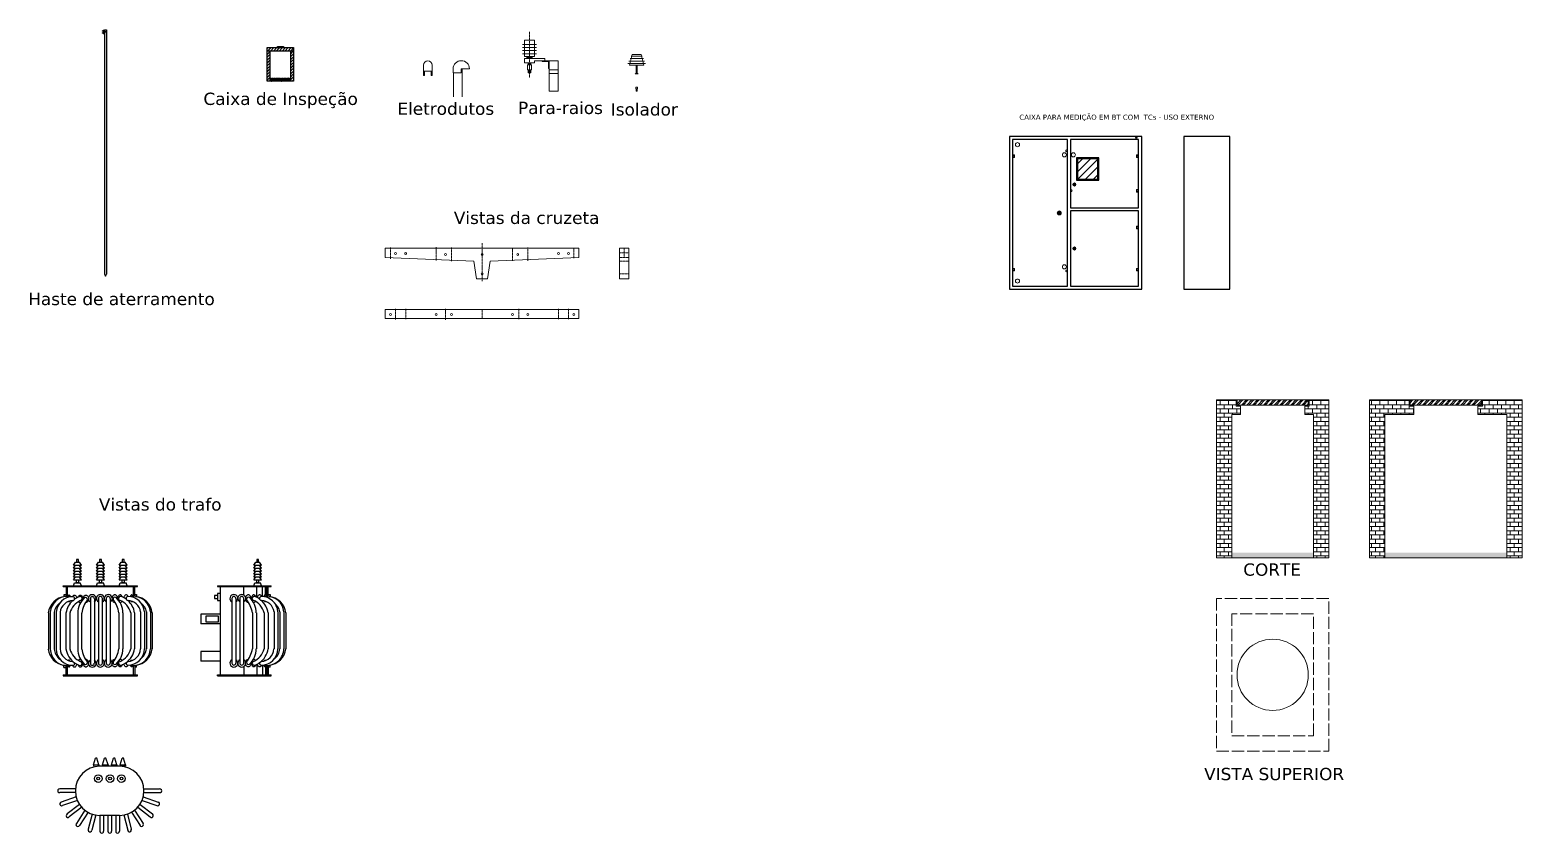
# Model space of a CAD drawing. Header units: millimetres. Extents: x -424 to 36887, y -1509 to 10831.
# Drawn here: x 22232 to 36887, y 2856 to 10747 of the extents above; entities that cross this region are included whole.
import ezdxf

# ---------------------------------------------------------------- set-up
doc = ezdxf.new("R2010")
doc.units = ezdxf.units.MM
doc.linetypes.add('ACAD_ISO02W100', pattern=[15, 12, -3])
doc.linetypes.add('ACAD_ISO04W100', pattern=[30, 24, -3, 0, -3])
for name, color, linetype, lineweight in [('EIXO', 1, 'ACAD_ISO04W100', 9), ('EQUIPAMENTOS', 80, 'Continuous', 30), ('ESTRUTURA', 7, 'Continuous', 20)]:
    doc.layers.add(name, color=color, linetype=linetype, lineweight=lineweight)
pattern_1 = [(0, (13653.96, 1080.29), (0, 41.275), []), (90, (13653.96, 1080.29), (-82.55, 5e-15), [41.275, -41.275]), (90, (13695.234, 1080.29), (-82.55, 5e-15), [-41.275, 41.275])]
pattern_2 = [(37.5, (13653.96, 1080.288), (-0.52801, 16.150637), [0, -12.74064, 0, -14.2494, 0, -13.62075]), (7.5, (13653.96, 1080.288), (14.834268, 23.655228), [0, -6.87324, 0, -11.48334, 0, -4.40055]), (327.5, (13643.65, 1080.288), (26.102748, 0.047427), [0, -4.191, 0, -15.0876, 0, -19.6977]), (317.5, (13643.65, 1080.288), (25.197363, 7.356668), [0, -2.0955, 0, -9.89076, 0, -11.3157])]
pattern_3 = [(45, (13653.96, 1080.29), (-26.94077, 26.94077), []), (45, (13671.92, 1080.29), (-26.94077, 26.94077), [])]
pattern_4 = [(45, (27237.365, 8768.305), (-14.14214, 14.14214), []), (45, (27237.765, 8768.305), (-14.14214, 14.14214), [])]

msp = doc.modelspace()

# ---------------------------------------------------------------- hatches: boundary and pattern name
h = msp.add_hatch()
h.set_pattern_fill('JIS_LC_20', color=256)
h.set_pattern_definition(pattern_4)
h.paths.add_polyline_path([(24823, 10572), (24563, 10572), (24563, 10542), (24823, 10542)])
h = msp.add_hatch()
h.set_pattern_fill('JIS_LC_20', color=256)
h.set_pattern_definition(pattern_4)
h.paths.add_polyline_path([(24593, 10542), (24563, 10542), (24563, 10242), (24593, 10242)])
h = msp.add_hatch()
h.set_pattern_fill('JIS_LC_20', color=256)
h.set_pattern_definition(pattern_4)
h.paths.add_polyline_path([(24823, 10542), (24793, 10542), (24793, 10242), (24823, 10242)])
h = msp.add_hatch()
h.set_pattern_fill('GRAVEL', color=256)
h.set_pattern_definition([(228.01279, (27255.6527, 8793.7045), (-203.2, -228.6), [3.41721, -338.30484]), (184.96974, (27253.3667, 8791.1645), (304.79999988, 25.40000145), [5.86405, -580.54049]), (132.51045, (27247.5247, 8790.6565), (254.0000001, -279.3999999), [4.13482, -409.34723]), (267.27369, (27237.6187, 8784.3065), (25.40000005, 508), [5.34005, -528.66437]), (292.833654, (27237.3647, 8778.9725), (-127, 304.8), [5.23634, -518.39808]), (357.27369, (27239.3967, 8774.1465), (-508, 25.40000005), [5.34005, -528.66437]), (37.69424, (27244.7307, 8773.8925), (-330.19999999, -254.00000002), [7.06194, -699.13115]), (72.25533, (27250.3187, 8778.2105), (177.80000005, 558.8), [6.6672, -660.05257]), (121.429566, (27252.3507, 8784.5605), (-203.20000003, 330.2), [5.35813, -530.45546]), (175.23636, (27249.5567, 8789.1325), (279.4, -25.4), [6.11713, -299.73937]), (222.397438, (27243.4607, 8789.6405), (-304.8, -279.4), [7.91078, -783.16773]), (138.814075, (27262.7647, 8784.0525), (-177.8, 152.4), [2.70005, -267.30566]), (171.469234, (27260.7327, 8785.8305), (330.2, -50.79999994), [5.13682, -508.54639]), (225, (27255.653, 8786.593), (-4e-15, -25.4), [3.5921, -32.32893]), (203.19859, (27253.8747, 8789.6405), (127, 50.8), [1.93441, -191.50622]), (291.80141, (27252.0967, 8788.8785), (-25.4, 76.2), [2.73566, -134.04753]), (30.96376, (27253.1127, 8786.3385), (76.2, 50.8), [4.4432, -143.66298]), (161.56505, (27256.923, 8788.6245), (50.8, -25.4), [3.21287, -77.10898]), (16.38954, (27237.3647, 8788.8785), (254, 76.2), [4.50088, -445.58827]), (70.346176, (27241.6827, 8790.1485), (-101.6, -279.4), [3.77599, -373.82216]), (293.19859, (27256.9227, 8793.7045), (-50.8, 127), [3.8688, -189.57184]), (343.61046, (27258.4467, 8790.1485), (-254, 76.2), [4.50088, -445.58827]), (339.44395, (27237.3647, 8773.1305), (-127, 50.8), [4.34035, -212.67734]), (294.77514, (27241.4287, 8771.6065), (-127.0000002, 279.3999999), [3.63672, -360.03593]), (66.80141, (27257.1767, 8768.3045), (50.8, 127), [3.8688, -189.57184]), (17.354025, (27258.7007, 8771.8605), (-330.2, -101.6), [4.25783, -421.52376]), (69.44395, (27244.7307, 8768.3045), (-50.8, -127), [2.17018, -214.84752]), (101.30993, (27255.6527, 8768.3045), (-25.4, 101.6), [1.29515, -128.21995]), (165.96376, (27255.3987, 8769.5745), (76.2, -25.4), [5.23634, -99.49055]), (186.009006, (27250.3187, 8770.8445), (254, 25.4), [4.85267, -480.41365]), (303.69007, (27253.113, 8784.0525), (-25.4, 50.8), [3.66324, -87.91776]), (353.157227, (27255.1447, 8781.0045), (431.8, -50.79999998), [6.39557, -633.16009]), (60.9454, (27261.4947, 8780.2425), (-101.6, -177.8), [2.61508, -258.89392]), (90, (27262.765, 8782.529), (-25.4, 25.4), [1.524, -23.876]), (120.25644, (27249.8107, 8771.6065), (101.6, -177.8), [3.52867, -349.3394]), (48.01279, (27248.0327, 8774.6545), (203.2, 228.6), [6.83443, -334.88762]), (0, (27252.605, 8779.735), (25.4, 25.4), [6.604, -18.796]), (325.304846, (27259.2087, 8779.7345), (254.0000001, -177.7999999), [4.0161, -397.59317]), (254.0546, (27262.5107, 8777.4485), (-25.4, -101.6), [3.6983, -181.2165]), (207.645975, (27261.4947, 8773.8925), (-482.6, -253.99999997), [6.02145, -596.12464]), (175.42608, (27256.1607, 8771.0985), (-330.2, 25.4), [6.3703, -630.65846])])
h.paths.add_polyline_path([(24793, 10272), (24593, 10272), (24593, 10242), (24793, 10242)])
at = {"layer": 'EQUIPAMENTOS'}
h = msp.add_hatch(dxfattribs=at)
h.set_pattern_fill('ANSI31', color=256, scale=17)
h.set_pattern_definition([(45, (10853.176, 356.277), (-38.16609, 38.16609), [])])
h.paths.add_polyline_path([(32721, 9479), (32521, 9479), (32521, 9279), (32721, 9279)])
at = {"layer": 'ESTRUTURA'}
h = msp.add_hatch(color=256, dxfattribs=at)
h.dxf.hatch_style = 1
h.paths.add_polyline_path([(27152, 10354), (27139, 10354), (27139, 10324), (27152, 10324)])
h.paths.add_polyline_path([(27139, 10354), (27125, 10354), (27125, 10324), (27139, 10324)])
h.paths.add_polyline_path([(27151, 10424), (27139, 10424), (27139, 10404), (27151, 10404)])
h.paths.add_polyline_path([(27139, 10424), (27126, 10424), (27126, 10404), (27139, 10404)])
h.paths.add_polyline_path([(27164, 10484), (27139, 10484), (27139, 10464), (27164, 10464)])
h.paths.add_polyline_path([(27139, 10484), (27114, 10484), (27114, 10464), (27139, 10464)])
h = msp.add_hatch(color=256, dxfattribs=at)
h.dxf.hatch_style = 1
h.paths.add_polyline_path([(27332, 10444), (27289, 10444), (27264, 10444), (27264, 10436), (27324, 10436), (27324, 10367), (27332, 10367)])
h = msp.add_hatch(color=256, dxfattribs=at)
h.dxf.hatch_style = 1
h.paths.add_polyline_path([(32475, 9228, 1), (32505, 9228, 1)])
h = msp.add_hatch(color=256, dxfattribs=at)
h.dxf.hatch_style = 1
h.paths.add_polyline_path([(32321, 8949, 1), (32361, 8949, 1)])
h = msp.add_hatch(color=256, dxfattribs=at)
h.dxf.hatch_style = 1
h.paths.add_polyline_path([(32475, 8599, 1), (32505, 8599, 1)])
h = msp.add_hatch(dxfattribs=at)
h.set_pattern_fill('BRICK', color=256, scale=6.5)
h.set_pattern_definition(pattern_1)
h.paths.add_polyline_path([(34037, 6970), (34122, 6970), (34122, 7052), (34077, 7052), (34077, 7112), (33887, 7112), (33887, 5562), (34037, 5562)])
h = msp.add_hatch(dxfattribs=at)
h.set_pattern_fill('ANSI32', color=256, scale=4)
h.set_pattern_definition(pattern_3)
h.paths.add_polyline_path([(34787, 7112), (34087, 7112), (34087, 7062), (34787, 7062)])
h = msp.add_hatch(dxfattribs=at)
h.set_pattern_fill('BRICK', color=256, scale=6.5)
h.set_pattern_definition(pattern_1)
h.paths.add_polyline_path([(34987, 7112), (34797, 7112), (34797, 7052), (34752, 7052), (34752, 6970), (34837, 6970), (34837, 5562), (34987, 5562)])
h = msp.add_hatch(dxfattribs=at)
h.set_pattern_fill('BRICK', color=256, scale=6.5)
h.set_pattern_definition(pattern_1)
h.paths.add_polyline_path([(35537, 6970), (35822, 6970), (35822, 7052), (35777, 7052), (35777, 7112), (35387, 7112), (35387, 5562), (35537, 5562)])
h = msp.add_hatch(dxfattribs=at)
h.set_pattern_fill('ANSI32', color=256, scale=4)
h.set_pattern_definition(pattern_3)
h.paths.add_polyline_path([(36487, 7112), (35787, 7112), (35787, 7062), (36487, 7062)])
h = msp.add_hatch(dxfattribs=at)
h.set_pattern_fill('BRICK', color=256, scale=6.5)
h.set_pattern_definition(pattern_1)
h.paths.add_polyline_path([(36887, 7112), (36497, 7112), (36497, 7052), (36452, 7052), (36452, 6970), (36737, 6970), (36737, 5562), (36887, 5562)])
h = msp.add_hatch(dxfattribs=at)
h.set_pattern_fill('AR-SAND', color=256, scale=0.33)
h.set_pattern_definition(pattern_2)
h.paths.add_polyline_path([(34037, 5612), (34037, 5562), (34837, 5562), (34837, 5612)])
h = msp.add_hatch(dxfattribs=at)
h.set_pattern_fill('AR-SAND', color=256, scale=0.33)
h.set_pattern_definition(pattern_2)
h.paths.add_polyline_path([(36737, 5612), (35537, 5612), (35537, 5562), (36737, 5562)])

# ---------------------------------------------------------------- linework, layer by layer
for p, q in [((22948, 10736), (22945, 10736)), ((22945, 10734), (22945, 10736)), ((22948, 10734), (22945, 10734)), ((22948, 10717), (22945, 10717)), ((22945, 10715), (22945, 10717)), ((22948, 10715), (22945, 10715)), ((22951, 10737), (22948, 10737)), ((22948, 10737), (22948, 10732)), ((22948, 10732), (22951, 10732)), ((22951, 10718), (22948, 10718)), ((22948, 10718), (22948, 10713)), ((22948, 10713), (22951, 10713)), ((22957, 10740), (22951, 10740)), ((22951, 10740), (22951, 10737)), ((22951, 10737), (22951, 10710)), ((22951, 10710), (22957, 10710)), ((22954, 10727), (22957, 10732)), ((22954, 10727), (22954, 10724)), ((22954, 10724), (22957, 10719)), ((22957, 10740), (22957, 10732)), ((22957, 10719), (22957, 10710)), ((22966, 10740), (22959, 10740)), ((22959, 10740), (22959, 10732)), ((22962, 10727), (22959, 10732)), ((22962, 10724), (22959, 10719)), ((22959, 10719), (22959, 10710)), ((22959, 10710), (22966, 10710)), ((22962, 10727), (22962, 10724)), ((22966, 10747), (22966, 10684)), ((22966, 10747), (22985, 10747)), ((22966, 10725), (22966, 10740)), ((22985, 10728), (22966, 10728)), ((22966, 10710), (22966, 10725)), ((22985, 10723), (22966, 10723)), ((22985, 10747), (22985, 10728)), ((22985, 10723), (22985, 10683)), ((22966, 10684), (22966, 8347)), ((22985, 10683), (22985, 8347)), ((24663, 10572), (24663, 10582)), ((24663, 10582), (24723, 10582)), ((24666, 10572), (24666, 10579)), ((24666, 10579), (24720, 10579)), ((24720, 10579), (24720, 10572)), ((24723, 10582), (24723, 10572)), ((24563, 10542), (24823, 10542)), ((24593, 10242), (24593, 10542)), ((24793, 10542), (24793, 10242)), ((22966, 8347), (22975, 8326)), ((22975, 8326), (22985, 8347))]:
    msp.add_line(p, q)
msp.add_lwpolyline([(24563, 10572), (24823, 10572), (24823, 10242), (24563, 10242)], close=True)
for centre, radius, start, end in [((22958, 10726), 4.37, 155.2981, 166.8102), ((22958, 10726), 4.37, 193.1898, 346.4547), ((22958, 10726), 4.37, 43.6868, 136.7264), ((22958, 10726), 4.37, 13.5453, 24.2887), ((22985, 10725), 2.5, 270, 90)]:
    msp.add_arc(centre, radius, start, end)
at = {"layer": 'EIXO'}
for p, q in [((27139, 10727), (27139, 10274)), ((26673, 8652), (26673, 8279)), ((25773, 8499), (25773, 8610)), ((26223, 8481), (26223, 8613)), ((26373, 8474), (26373, 8610)), ((26973, 8477), (26973, 8607)), ((27123, 8479), (27123, 8608)), ((27573, 8504), (27573, 8605)), ((28020, 8556), (28119, 8556)), ((28024, 8511), (28114, 8511)), ((28069, 8604), (28069, 8507)), ((28024, 8476), (28114, 8476)), ((28018, 8351), (28118, 8351)), ((25823, 8007), (25823, 7903)), ((25923, 8008), (25923, 7904)), ((26314, 8006), (26314, 7900)), ((26673, 8001), (26673, 7911)), ((27033, 8007), (27033, 7905)), ((27423, 8007), (27423, 7905)), ((27523, 8007), (27523, 7905))]:
    msp.add_line(p, q, dxfattribs=at)
at = {"layer": 'EQUIPAMENTOS'}
for p, q in [((22661, 5488), (22680, 5517)), ((22661, 5460), (22680, 5488)), ((22661, 5488), (22738, 5488)), ((22661, 5431), (22680, 5460)), ((22661, 5460), (22738, 5460)), ((22661, 5402), (22680, 5431)), ((22661, 5431), (22738, 5431)), ((22680, 5517), (22719, 5517)), ((22680, 5488), (22718, 5488)), ((22680, 5460), (22718, 5460)), ((22680, 5431), (22718, 5431)), ((22690, 5546), (22690, 5517)), ((22709, 5546), (22690, 5546)), ((22709, 5517), (22709, 5546)), ((22738, 5460), (22718, 5488)), ((22738, 5431), (22718, 5460)), ((22738, 5402), (22718, 5431)), ((22738, 5488), (22719, 5517)), ((22887, 5488), (22906, 5517)), ((22887, 5488), (22964, 5488)), ((22887, 5460), (22906, 5488)), ((22887, 5460), (22964, 5460)), ((22887, 5431), (22906, 5460)), ((22887, 5431), (22964, 5431)), ((22887, 5402), (22906, 5431)), ((22906, 5517), (22945, 5517)), ((22906, 5488), (22945, 5488)), ((22906, 5460), (22945, 5460)), ((22906, 5431), (22945, 5431)), ((22935, 5546), (22916, 5546)), ((22916, 5546), (22916, 5517)), ((22935, 5517), (22935, 5546)), ((22964, 5488), (22945, 5517)), ((22964, 5460), (22945, 5488)), ((22964, 5431), (22945, 5460)), ((22964, 5402), (22945, 5431)), ((23110, 5488), (23129, 5517)), ((23110, 5488), (23187, 5488)), ((23110, 5460), (23129, 5488)), ((23110, 5460), (23187, 5460)), ((23110, 5431), (23129, 5460)), ((23110, 5431), (23187, 5431)), ((23110, 5402), (23129, 5431)), ((23129, 5517), (23168, 5517)), ((23129, 5488), (23168, 5488)), ((23129, 5460), (23168, 5460)), ((23129, 5431), (23168, 5431)), ((23158, 5546), (23139, 5546)), ((23139, 5546), (23139, 5517)), ((23158, 5517), (23158, 5546)), ((23187, 5488), (23168, 5517)), ((23187, 5460), (23168, 5488)), ((23187, 5431), (23168, 5460)), ((23187, 5402), (23168, 5431)), ((24431, 5488), (24450, 5517)), ((24431, 5460), (24450, 5488)), ((24431, 5488), (24508, 5488)), ((24431, 5431), (24450, 5460)), ((24431, 5460), (24508, 5460)), ((24431, 5402), (24450, 5431)), ((24431, 5431), (24508, 5431)), ((24450, 5517), (24489, 5517)), ((24450, 5488), (24489, 5488)), ((24450, 5460), (24489, 5460)), ((24450, 5431), (24489, 5431)), ((24460, 5546), (24460, 5517)), ((24479, 5546), (24460, 5546)), ((24479, 5517), (24479, 5546)), ((24508, 5488), (24489, 5517)), ((24508, 5460), (24489, 5488)), ((24508, 5431), (24489, 5460)), ((24508, 5402), (24489, 5431)), ((22559, 5287), (23291, 5287)), ((22559, 5278), (22559, 5287)), ((23262, 5278), (22559, 5278)), ((22559, 5278), (23291, 5278)), ((22588, 5278), (22588, 5181)), ((22600, 5278), (22600, 5181)), ((22661, 5373), (22680, 5402)), ((22661, 5402), (22738, 5402)), ((22661, 5344), (22680, 5373)), ((22661, 5373), (22738, 5373)), ((22661, 5344), (22738, 5344)), ((22661, 5287), (22670, 5315)), ((22670, 5315), (22728, 5315)), ((22680, 5402), (22718, 5402)), ((22680, 5373), (22718, 5373)), ((22690, 5315), (22690, 5344)), ((22709, 5315), (22690, 5315)), ((22709, 5344), (22709, 5315)), ((22738, 5373), (22718, 5402)), ((22738, 5344), (22718, 5373)), ((22738, 5287), (22728, 5315)), ((22887, 5402), (22964, 5402)), ((22887, 5373), (22906, 5402)), ((22887, 5344), (22906, 5373)), ((22887, 5373), (22964, 5373)), ((22887, 5344), (22964, 5344)), ((22887, 5287), (22897, 5315)), ((22897, 5315), (22954, 5315)), ((22906, 5402), (22945, 5402)), ((22906, 5373), (22945, 5373)), ((22916, 5315), (22916, 5344)), ((22935, 5315), (22916, 5315)), ((22935, 5344), (22935, 5315)), ((22964, 5373), (22945, 5402)), ((22964, 5344), (22945, 5373)), ((22964, 5287), (22954, 5315)), ((23110, 5402), (23187, 5402)), ((23110, 5373), (23129, 5402)), ((23110, 5344), (23129, 5373)), ((23110, 5373), (23187, 5373)), ((23110, 5344), (23187, 5344)), ((23110, 5287), (23120, 5315)), ((23120, 5315), (23178, 5315)), ((23129, 5402), (23168, 5402)), ((23129, 5373), (23168, 5373)), ((23139, 5315), (23139, 5344)), ((23158, 5315), (23139, 5315)), ((23158, 5344), (23158, 5315)), ((23187, 5373), (23168, 5402)), ((23187, 5344), (23168, 5373)), ((23187, 5287), (23178, 5315)), ((23250, 5183), (23250, 5277)), ((23262, 5183), (23262, 5278)), ((23291, 5278), (23291, 5287)), ((24075, 5287), (24602, 5287)), ((24075, 5287), (24075, 5278)), ((24573, 5278), (24075, 5278)), ((24075, 5278), (24602, 5278)), ((24104, 4411), (24104, 5278)), ((24335, 5193), (24335, 5278)), ((24431, 5373), (24450, 5402)), ((24431, 5402), (24508, 5402)), ((24431, 5344), (24450, 5373)), ((24431, 5373), (24508, 5373)), ((24431, 5344), (24508, 5344)), ((24431, 5287), (24441, 5315)), ((24441, 5315), (24498, 5315)), ((24450, 5402), (24489, 5402)), ((24450, 5373), (24489, 5373)), ((24460, 5315), (24460, 5344)), ((24479, 5315), (24460, 5315)), ((24460, 5172), (24460, 5278)), ((24479, 5344), (24479, 5315)), ((24508, 5373), (24489, 5402)), ((24508, 5344), (24489, 5373)), ((24508, 5287), (24498, 5315)), ((24518, 5181), (24518, 5278)), ((24547, 5196), (24547, 5278)), ((24561, 5183), (24561, 5277)), ((24573, 5183), (24573, 5278)), ((24602, 5278), (24602, 5287)), ((22567, 5199), (22567, 5178)), ((22588, 5199), (22567, 5199)), ((22577, 5180), (22567, 5180)), ((22827, 5160), (22827, 4525)), ((22866, 5160), (22866, 4525)), ((22906, 5162), (22906, 4526)), ((22944, 5162), (22944, 4526)), ((22983, 5162), (22983, 4526)), ((23021, 5162), (23021, 4526)), ((23262, 5201), (23281, 5201)), ((23262, 5183), (23262, 5201)), ((23271, 5181), (23281, 5181)), ((23281, 5201), (23281, 5180)), ((24046, 5191), (24046, 5162)), ((24075, 5191), (24046, 5191)), ((24046, 5162), (24075, 5162)), ((24075, 5210), (24075, 5143)), ((24104, 5210), (24075, 5210)), ((24075, 5143), (24104, 5143)), ((24217, 5162), (24217, 4526)), ((24255, 5162), (24255, 4526)), ((24294, 5162), (24294, 4526)), ((24332, 5162), (24332, 4526)), ((24573, 5183), (24573, 5201)), ((24573, 5201), (24592, 5201)), ((24582, 5181), (24592, 5181)), ((24592, 5201), (24592, 5180)), ((22414, 5019), (22414, 4665)), ((22433, 5028), (22433, 4665)), ((22471, 5028), (22471, 4665)), ((22491, 5028), (22491, 4665)), ((22529, 5028), (22529, 4665)), ((22587, 5019), (22587, 4665)), ((22626, 5019), (22626, 4665)), ((22703, 5019), (22703, 4665)), ((22741, 5019), (22741, 4665)), ((23107, 5020), (23107, 4667)), ((23146, 5020), (23146, 4667)), ((23223, 5020), (23223, 4667)), ((23261, 5020), (23261, 4667)), ((23319, 5030), (23319, 4667)), ((23358, 5030), (23358, 4667)), ((23377, 5030), (23377, 4667)), ((23416, 5030), (23416, 4667)), ((23435, 5020), (23435, 4667)), ((24104, 5008), (23911, 5008)), ((23911, 5008), (23911, 4912)), ((23959, 4989), (23959, 4931)), ((24085, 4989), (23959, 4989)), ((24085, 4931), (24085, 4989)), ((24418, 5020), (24418, 4667)), ((24457, 5020), (24457, 4667)), ((24534, 5020), (24534, 4667)), ((24572, 5020), (24572, 4667)), ((24630, 5030), (24630, 4667)), ((24669, 5030), (24669, 4667)), ((24688, 5030), (24688, 4667)), ((24726, 5030), (24726, 4667)), ((24746, 5020), (24746, 4667)), ((24104, 4912), (23911, 4912)), ((23959, 4931), (24085, 4931)), ((24104, 4642), (23911, 4642)), ((23911, 4642), (23911, 4546)), ((24104, 4546), (23911, 4546)), ((22559, 4411), (23291, 4411)), ((22559, 4411), (22559, 4401)), ((22559, 4401), (23291, 4401)), ((22567, 4485), (22567, 4505)), ((22577, 4504), (22567, 4504)), ((22567, 4485), (22586, 4485)), ((22586, 4503), (22586, 4485)), ((22586, 4503), (22586, 4485)), ((22586, 4485), (22586, 4411)), ((22600, 4498), (22600, 4411)), ((23248, 4504), (23248, 4410)), ((23262, 4504), (23262, 4487)), ((23262, 4504), (23262, 4410)), ((23281, 4487), (23262, 4487)), ((23271, 4506), (23281, 4506)), ((23281, 4487), (23281, 4507)), ((23291, 4401), (23291, 4411)), ((24075, 4411), (24602, 4411)), ((24075, 4401), (24075, 4411)), ((24075, 4401), (24602, 4401)), ((24335, 4498), (24335, 4411)), ((24460, 4517), (24460, 4411)), ((24518, 4507), (24518, 4411)), ((24547, 4498), (24547, 4411)), ((24558, 4504), (24558, 4410)), ((24573, 4504), (24573, 4410)), ((24573, 4504), (24573, 4487)), ((24592, 4487), (24573, 4487)), ((24582, 4506), (24592, 4506)), ((24592, 4487), (24592, 4507)), ((24602, 4401), (24602, 4411)), ((22857, 3529), (22878, 3592)), ((22857, 3529), (22910, 3529)), ((22857, 3529), (22857, 3513)), ((22890, 3592), (22878, 3592)), ((22910, 3529), (22890, 3592)), ((22910, 3529), (22910, 3513)), ((22946, 3529), (22967, 3592)), ((22946, 3529), (22946, 3513)), ((22946, 3529), (23000, 3529)), ((22979, 3592), (22967, 3592)), ((23000, 3529), (22979, 3592)), ((23000, 3529), (23000, 3513)), ((23033, 3529), (23054, 3592)), ((23033, 3529), (23033, 3513)), ((23033, 3529), (23086, 3529)), ((23066, 3592), (23054, 3592)), ((23086, 3529), (23066, 3592)), ((23086, 3529), (23086, 3513)), ((23120, 3529), (23140, 3592)), ((23120, 3529), (23173, 3529)), ((23120, 3529), (23120, 3513)), ((23153, 3592), (23140, 3592)), ((23173, 3529), (23153, 3592)), ((23173, 3529), (23173, 3513)), ((23112, 3513), (22920, 3513)), ((23173, 3513), (23120, 3513)), ((22680, 3291), (22526, 3291)), ((22680, 3255), (22526, 3255)), ((23353, 3291), (23507, 3291)), ((23353, 3255), (23507, 3255)), ((22687, 3212), (22541, 3162)), ((22699, 3178), (22553, 3128)), ((22719, 3139), (22598, 3045)), ((22742, 3111), (22620, 3016)), ((22773, 3081), (22689, 2952)), ((23260, 3081), (23344, 2952)), ((23292, 3111), (23413, 3016)), ((23314, 3139), (23436, 3045)), ((23334, 3178), (23480, 3128)), ((23346, 3212), (23492, 3162)), ((22804, 3061), (22719, 2932)), ((22843, 3043), (22805, 2894)), ((22879, 3035), (22841, 2885)), ((23112, 3031), (22920, 3031)), ((22921, 3031), (22921, 2877)), ((22957, 3031), (22957, 2877)), ((22998, 3031), (22998, 2877)), ((23035, 3031), (23035, 2877)), ((23076, 3031), (23076, 2877)), ((23112, 3031), (23112, 2877)), ((23155, 3035), (23193, 2885)), ((23190, 3043), (23228, 2894)), ((23230, 3061), (23314, 2932))]:
    msp.add_line(p, q, dxfattribs=at)
for points in [[(31851, 8199), (33151, 8199), (33151, 9699), (31851, 9699)], [(33565, 8199), (34015, 8199), (34015, 9699), (33565, 9699)], [(31881, 8229), (32421, 8229), (32421, 9669), (31881, 9669)], [(32451, 8999), (33121, 8999), (33121, 9669), (32451, 9669)], [(32511, 9269), (32731, 9269), (32731, 9489), (32511, 9489)], [(32521, 9279), (32721, 9279), (32721, 9479), (32521, 9479)], [(32451, 8229), (33121, 8229), (33121, 8969), (32451, 8969)]]:
    msp.add_lwpolyline(points, close=True, dxfattribs=at)
for points in [[(22604, 5181, 0.032091), (22606, 5186, -0.099714), (22611, 5194, -0.194489), (22616, 5196, -0.194489), (22621, 5194, -0.099714), (22626, 5186, -0.04089), (22629, 5178)], [(22626, 5137, -0.016369), (22621, 5130, -0.194489), (22616, 5128, -0.194489), (22611, 5130, 0.410116), (22609, 5131)], [(22650, 5137, -0.134214), (22649, 5141)], [(22651, 5180, -0.029834), (22653, 5184, -0.107177), (22662, 5192, -0.143664), (22670, 5195, -0.143664)], [(22670, 5195, -0.143664), (22679, 5192, -0.107177), (22687, 5184, -0.078117), (22693, 5172, -0.019338), (22694, 5168, -0.065376)], [(22706, 5172, -0.078117), (22711, 5184, -0.107177), (22719, 5192, -0.143664), (22728, 5195, -0.143664)], [(22730, 5120, -0.02705), (22728, 5120, -0.143664), (22719, 5122, -0.107177), (22711, 5131, -0.004622), (22711, 5131, -0.065376)], [(22728, 5195, -0.143664), (22737, 5192, -0.107177), (22745, 5184, -0.078117), (22750, 5172, -0.065376), (22752, 5157, -0.023268), (22752, 5152, -0.078117)], [(22754, 5154, -0.023333), (22754, 5158, -0.077025), (22756, 5173, -0.086865), (22762, 5184, -0.105733), (22771, 5192, -0.124474), (22782, 5195, -0.124474)], [(22782, 5195, -0.124474), (22792, 5192, -0.105733), (22801, 5184, -0.086865), (22807, 5173, -0.077025), (22810, 5158, -0.077025), (22807, 5144, -0.086865), (22801, 5133, -0.105733), (22792, 5125, -0.124474), (22782, 5122, -0.030527), (22779, 5122, -0.105733)], [(23067, 5197, 0.124474), (23056, 5194, 0.105733), (23047, 5186, 0.086865), (23041, 5174, 0.077025), (23039, 5160, 0.077025), (23041, 5146, 0.086865), (23047, 5134, 0.105733), (23056, 5126, 0.124474), (23067, 5124, 0.030527), (23069, 5124, 0.105733)], [(23094, 5156, 0.023333), (23095, 5160, 0.077025), (23092, 5174, 0.086865), (23086, 5186, 0.105733), (23077, 5194, 0.124474), (23067, 5197, 0.124474)], [(23120, 5197, 0.143664), (23112, 5194, 0.107177), (23103, 5185, 0.078117), (23098, 5174, 0.065376), (23096, 5159, 0.023268), (23096, 5153, 0.078117)], [(23119, 5121, 0.02705), (23120, 5121, 0.143664), (23129, 5124, 0.107177), (23137, 5132, 0.004622), (23138, 5133, 0.065376)], [(23143, 5174, 0.078117), (23137, 5185, 0.107177), (23129, 5194, 0.143664), (23120, 5197, 0.143664)], [(23178, 5197, 0.143664), (23169, 5194, 0.107177), (23161, 5185, 0.078117), (23156, 5174, 0.019338), (23155, 5170, 0.065376)], [(23198, 5181, 0.029834), (23195, 5185, 0.107177), (23187, 5194, 0.143664), (23178, 5197, 0.143664)], [(23199, 5139, 0.134214), (23200, 5142)], [(23244, 5183, -0.032091), (23242, 5187, 0.099714), (23237, 5195, 0.194489), (23232, 5197, 0.194489), (23228, 5195, 0.099714), (23222, 5187, 0.04089), (23219, 5179)], [(23222, 5138, 0.016369), (23228, 5132, 0.194489), (23232, 5130, 0.194489), (23237, 5132, -0.410116), (23239, 5132)], [(24378, 5197, 0.124474), (24367, 5194, 0.105733), (24358, 5186, 0.086865), (24352, 5174, 0.077025), (24350, 5160, 0.077025), (24352, 5146, 0.086865), (24358, 5134, 0.105733), (24367, 5126, 0.124474), (24378, 5124, 0.030527), (24380, 5124, 0.105733)], [(24405, 5156, 0.023333), (24405, 5160, 0.077025), (24403, 5174, 0.086865), (24397, 5186, 0.105733), (24388, 5194, 0.124474), (24378, 5197, 0.124474)], [(24431, 5197, 0.143664), (24422, 5194, 0.107177), (24414, 5185, 0.078117), (24409, 5174, 0.065376), (24407, 5159, 0.023268), (24407, 5153, 0.078117)], [(24429, 5121, 0.02705), (24431, 5121, 0.143664), (24440, 5124, 0.107177), (24448, 5132, 0.004622), (24449, 5133, 0.065376)], [(24453, 5174, 0.078117), (24448, 5185, 0.107177), (24440, 5194, 0.143664), (24431, 5197, 0.143664)], [(24489, 5197, 0.143664), (24480, 5194, 0.107177), (24472, 5185, 0.078117), (24467, 5174, 0.019338), (24466, 5170, 0.065376)], [(24508, 5181, 0.029834), (24506, 5185, 0.107177), (24498, 5194, 0.143664), (24489, 5197, 0.143664)], [(24509, 5139, 0.134214), (24511, 5142)], [(24555, 5183, -0.032091), (24553, 5187, 0.099714), (24548, 5195, 0.194489), (24543, 5197, 0.194489), (24538, 5195, 0.099714), (24533, 5187, 0.04089), (24530, 5179)], [(24533, 5138, 0.016369), (24538, 5132, 0.194489), (24543, 5130, 0.194489), (24548, 5132, -0.410116), (24550, 5132)], [(22626, 4547, 0.038393), (22621, 4554, 0.194489), (22616, 4556, 0.195345), (22610, 4553)], [(22650, 4547, 0.149533), (22649, 4543)], [(22730, 4564, 0.02705), (22728, 4564, 0.143664), (22719, 4562, 0.118353), (22711, 4554), (22711, 4554)], [(22782, 4489, 0.124474), (22792, 4492, 0.105733), (22801, 4500, 0.086865), (22807, 4511, 0.077025), (22810, 4525, 0.077025), (22807, 4540, 0.086865), (22801, 4551, 0.105733), (22792, 4559, 0.124474), (22782, 4562), (22782, 4562)], [(23067, 4491, -0.124474), (23056, 4493, -0.105733), (23047, 4501, -0.086865), (23041, 4513, -0.077025), (23039, 4527, -0.077025), (23041, 4541, -0.086865), (23047, 4553, -0.105733), (23056, 4561, -0.124474), (23067, 4563), (23067, 4563)], [(23119, 4566, -0.02705), (23120, 4566, -0.143664), (23129, 4563, -0.118353), (23137, 4555), (23137, 4555)], [(23199, 4548, -0.149533), (23200, 4545)], [(23222, 4549, -0.038393), (23228, 4555, -0.194489), (23232, 4557, -0.195345), (23239, 4554)], [(24378, 4491, -0.124474), (24367, 4493, -0.105733), (24358, 4501, -0.086865), (24352, 4513, -0.077025), (24350, 4527, -0.077025), (24352, 4541, -0.086865), (24358, 4553, -0.105733), (24367, 4561, -0.124474), (24378, 4563), (24378, 4563)], [(24429, 4566, -0.02705), (24431, 4566, -0.143664), (24440, 4563, -0.118353), (24448, 4555), (24448, 4555)], [(24509, 4548, -0.149533), (24510, 4545)], [(24533, 4549, -0.038393), (24538, 4555, -0.194489), (24543, 4557, -0.195345), (24550, 4554)], [(22604, 4502, -0.032091), (22606, 4498, 0.099714), (22611, 4490, 0.194489), (22616, 4488, 0.194489), (22621, 4490, 0.099714), (22626, 4498, 0.04089), (22629, 4506)], [(22651, 4504, 0.029834), (22653, 4500, 0.107177), (22662, 4491, 0.143664), (22670, 4489, 0.143664)], [(22670, 4489, 0.143664), (22679, 4491, 0.107177), (22687, 4500, 0.078117), (22693, 4512, 0.019338), (22694, 4516, 0.065376)], [(22706, 4512, 0.078117), (22711, 4500, 0.107177), (22719, 4491, 0.143664), (22728, 4489, 0.143664)], [(22728, 4489, 0.143664), (22737, 4491, 0.107177), (22745, 4500, 0.078117), (22750, 4512, 0.065376), (22752, 4527, 0.023268), (22752, 4532, 0.078117)], [(22754, 4530, 0.023333), (22754, 4525, 0.077025), (22756, 4511, 0.086865), (22762, 4500, 0.105733), (22771, 4492, 0.124474), (22782, 4489, 0.124474)], [(23094, 4531, -0.023333), (23095, 4527, -0.077025), (23092, 4513, -0.086865), (23086, 4501, -0.105733), (23077, 4493, -0.124474), (23067, 4491, -0.124474)], [(23120, 4491, -0.143664), (23112, 4493, -0.107177), (23103, 4502, -0.078117), (23098, 4513, -0.065376), (23096, 4528, -0.023268), (23096, 4534, -0.078117)], [(23143, 4513, -0.078117), (23137, 4502, -0.107177), (23129, 4493, -0.143664), (23120, 4491, -0.143664)], [(23178, 4491, -0.143664), (23169, 4493, -0.107177), (23161, 4502, -0.078117), (23156, 4513, -0.019338), (23155, 4518, -0.065376)], [(23198, 4506, -0.029834), (23195, 4502, -0.107177), (23187, 4493, -0.143664), (23178, 4491, -0.143664)], [(23244, 4504, 0.032091), (23242, 4500, -0.099714), (23237, 4492, -0.194489), (23232, 4490, -0.194489), (23228, 4492, -0.099714), (23222, 4500, -0.04089), (23219, 4508)], [(24405, 4531, -0.023333), (24405, 4527, -0.077025), (24403, 4513, -0.086865), (24397, 4501, -0.105733), (24388, 4493, -0.124474), (24378, 4491, -0.124474)], [(24431, 4491, -0.143664), (24422, 4493, -0.107177), (24414, 4502, -0.078117), (24409, 4513, -0.065376), (24407, 4528, -0.023268), (24407, 4534, -0.078117)], [(24453, 4513, -0.078117), (24448, 4502, -0.107177), (24440, 4493, -0.143664), (24431, 4491, -0.143664)], [(24489, 4491, -0.143664), (24480, 4493, -0.107177), (24472, 4502, -0.078117), (24467, 4513, -0.019338), (24466, 4518, -0.065376)], [(24508, 4506, -0.029834), (24506, 4502, -0.107177), (24498, 4493, -0.143664), (24489, 4491, -0.143664)], [(24555, 4504, 0.032091), (24553, 4500, -0.099714), (24548, 4492, -0.194489), (24543, 4490, -0.194489), (24538, 4492, -0.099714), (24533, 4500, -0.04089), (24530, 4508)]]:
    msp.add_lwpolyline(points, format="xyb", dxfattribs=at)
for centre, radius in [((22904, 3393), 37.4), ((22904, 3393), 13.9), ((23020, 3393), 37.4), ((23020, 3393), 13.9), ((23132, 3393), 37.4), ((23132, 3393), 13.9)]:
    msp.add_circle(centre, radius, dxfattribs=at)
for centre, radius, start, end in [((22595, 4998), 183, 95.6616, 173.4244), ((22599, 5015), 167, 88.2465, 175.4066), ((22653, 5016), 163, 89.6611, 175.8981), ((22660, 5009), 132, 92.2928, 171.8321), ((22786, 4989), 201, 130.9688, 171.5837), ((22608, 5162), 20, 46.1056, 100.723), ((22798, 4977), 177, 112.2245, 166.4712), ((22653, 5160), 19.3, 270.248, 275.0404), ((22653, 5160), 19.3, 274.3268, 84.9596), ((22786, 4989), 201, 108.848, 124.8823), ((22914, 5016), 211, 133.1581, 179.2804), ((22726, 5160), 19.9, 284.0362, 114.7105), ((23040, 4968), 303, 142.9045, 170.3662), ((22779, 5153), 19.4, 352.875, 119.7449), ((22846, 5160), 38.5, 300, 168.3845), ((22846, 5160), 38.5, 194.2121, 240), ((22846, 5160), 19.3, 0, 180), ((22925, 5162), 38.5, 300, 240), ((22925, 5162), 19.3, 0, 180), ((23002, 5162), 38.5, 11.6155, 240), ((23002, 5162), 19.3, 0, 180), ((23002, 5162), 38.5, 300, 345.7879), ((23069, 5155), 19.4, 60.2551, 187.125), ((22808, 4969), 303, 9.6338, 37.0955), ((22935, 5017), 211, 0.7196, 46.8419), ((23122, 5162), 19.9, 65.2895, 255.9638), ((23051, 4979), 177, 13.5288, 67.7755), ((23062, 4991), 201, 55.1177, 71.152), ((23196, 5162), 19.3, 95.0404, 265.6732), ((23195, 5018), 163, 4.1019, 90.3389), ((23189, 5011), 132, 8.1679, 87.7072), ((23062, 4991), 201, 8.4163, 49.0312), ((23196, 5162), 19.3, 264.9596, 269.752), ((23241, 5163), 20, 79.277, 133.8944), ((23249, 5016), 167, 95.1335, 95.2018), ((23249, 5016), 167, 4.5934, 91.7535), ((23253, 4999), 183, 6.5756, 84.3384), ((24236, 5162), 38.5, 300, 240), ((24236, 5162), 19.3, 0, 180), ((24313, 5162), 38.5, 11.6155, 240), ((24313, 5162), 19.3, 0, 180), ((24313, 5162), 38.5, 300, 345.7879), ((24380, 5155), 19.4, 60.2551, 187.125), ((24119, 4969), 303, 9.6338, 37.0955), ((24245, 5017), 211, 0.7196, 46.8419), ((24433, 5162), 19.9, 65.2895, 255.9638), ((24361, 4979), 177, 13.5288, 67.7755), ((24373, 4991), 201, 55.1177, 71.152), ((24507, 5162), 19.3, 95.0404, 265.6732), ((24506, 5018), 163, 4.1019, 90.3389), ((24373, 4991), 201, 8.4163, 49.0312), ((24507, 5162), 19.3, 264.9596, 269.752), ((24500, 5011), 132, 8.1679, 87.7072), ((24551, 5163), 20, 79.277, 133.8944), ((24560, 5016), 167, 95.1335, 95.2018), ((24560, 5016), 167, 4.5934, 91.7535), ((24564, 4999), 183, 6.5756, 84.3384), ((22620, 5000), 151, 128.6549, 169.1312), ((23229, 5001), 151, 10.8688, 51.3451), ((24539, 5001), 151, 10.8688, 51.3451), ((22595, 4686), 183, 186.5756, 260.2997), ((22599, 4668), 166, 181.0014, 271.8652), ((22613, 4678), 142, 185.1657, 231.9989), ((22653, 4667), 162, 180.4811, 270.433), ((22659, 4673), 130, 183.1847, 267.9241), ((22786, 4695), 201, 188.4163, 235.1177), ((22798, 4707), 177, 193.5288, 247.7755), ((22914, 4668), 211, 180.7196, 226.8419), ((23040, 4716), 303, 189.6338, 217.0955), ((22846, 4525), 38.5, 120, 60), ((22925, 4526), 38.5, 120, 60), ((23002, 4526), 38.5, 120, 60), ((22808, 4718), 303, 322.9045, 350.3662), ((22935, 4670), 211, 313.1581, 359.2804), ((23122, 4525), 19.9, 104.0362, 294.7105), ((23051, 4708), 177, 292.2245, 346.4712), ((23062, 4696), 201, 304.8823, 351.5837), ((23195, 4668), 162, 269.567, 359.5189), ((23190, 4674), 130, 272.0759, 356.8153), ((23196, 4525), 19.3, 94.3268, 95.0404), ((23250, 4670), 166, 268.1348, 358.9986), ((23253, 4688), 183, 275.6616, 353.4244), ((23235, 4680), 142, 308.0011, 354.8343), ((24236, 4526), 38.5, 120, 60), ((24313, 4526), 38.5, 120, 60), ((24119, 4718), 303, 322.9045, 350.3662), ((24245, 4670), 211, 313.1581, 359.2804), ((24433, 4525), 19.9, 104.0362, 294.7105), ((24361, 4708), 177, 292.2245, 346.4712), ((24373, 4696), 201, 304.8823, 351.5837), ((24506, 4668), 162, 269.567, 359.5189), ((24500, 4674), 130, 272.0759, 356.8153), ((24507, 4525), 19.3, 94.3268, 95.0404), ((24560, 4670), 166, 268.1348, 358.9986), ((24564, 4688), 183, 275.6616, 353.4244), ((24546, 4680), 142, 308.0011, 354.8343), ((22595, 4686), 183, 261.0906, 264.3384), ((22608, 4522), 20, 259.277, 313.8944), ((22653, 4523), 19.3, 84.9596, 85.6732), ((22653, 4523), 19.3, 275.0404, 18.4713), ((22786, 4695), 201, 235.1177, 251.152), ((22726, 4523), 19.9, 245.2895, 75.9638), ((22779, 4531), 19.4, 240.2551, 7.125), ((22846, 4525), 19.3, 180, 0), ((22925, 4526), 19.3, 180, 0), ((23002, 4526), 19.3, 180, 0), ((23069, 4532), 19.4, 172.875, 299.7449), ((23062, 4696), 201, 288.848, 304.8823), ((23196, 4525), 19.3, 161.5287, 264.9596), ((23241, 4524), 20, 226.1056, 280.723), ((24236, 4526), 19.3, 180, 0), ((24313, 4526), 19.3, 180, 0), ((24380, 4532), 19.4, 172.875, 299.7449), ((24373, 4696), 201, 288.848, 304.8823), ((24507, 4525), 19.3, 161.5287, 264.9596), ((24551, 4524), 20, 226.1056, 280.723), ((22920, 3272), 241, 90, 270), ((23112, 3272), 241, 270, 90), ((22524, 3273), 18.3, 83.2653, 276.7347), ((23509, 3273), 18.3, 263.2653, 96.7347), ((22545, 3144), 18.3, 102.2126, 295.6821), ((23488, 3144), 18.3, 244.3179, 77.7874), ((22607, 3029), 18.3, 121.16, 314.6295), ((22703, 2940), 18.3, 140.1074, 333.5768), ((23330, 2940), 18.3, 206.4232, 39.8926), ((23426, 3029), 18.3, 225.3705, 58.84), ((22823, 2888), 18.3, 159.0547, 352.5242), ((22939, 2875), 18.3, 173.2653, 6.7347), ((23017, 2875), 18.3, 173.2653, 6.7347), ((23094, 2875), 18.3, 173.2653, 6.7347), ((23211, 2888), 18.3, 187.4758, 20.9453)]:
    msp.add_arc(centre, radius, start, end, dxfattribs=at)
at = {"layer": 'ESTRUTURA'}
for p, q in [((27069, 10603), (27209, 10603)), ((27069, 10573), (27209, 10573)), ((27089, 10644), (27189, 10644)), ((27089, 10484), (27089, 10644)), ((27189, 10644), (27189, 10484)), ((27069, 10543), (27209, 10543)), ((27069, 10513), (27209, 10513)), ((27089, 10484), (27189, 10484)), ((27164, 10464), (27089, 10464)), ((27089, 10464), (27089, 10424)), ((27089, 10424), (27189, 10424)), ((27114, 10484), (27114, 10464)), ((27126, 10424), (27126, 10404)), ((27151, 10424), (27151, 10404)), ((27164, 10484), (27164, 10464)), ((27289, 10464), (27164, 10464)), ((27189, 10424), (27189, 10444)), ((27189, 10444), (27289, 10444)), ((27264, 10444), (27264, 10436)), ((27264, 10436), (27324, 10436)), ((27289, 10444), (27289, 10464)), ((27289, 10444), (27332, 10444)), ((27324, 10436), (27324, 10367)), ((27332, 10367), (27332, 10444)), ((27332, 10444), (27422, 10444)), ((27422, 10444), (27422, 10144)), ((28278, 10415), (28105, 10415)), ((28267, 10440), (28115, 10440)), ((28146, 10505), (28121, 10400)), ((28257, 10465), (28126, 10465)), ((28246, 10490), (28136, 10490)), ((28246, 10465), (28136, 10465)), ((28236, 10505), (28146, 10505)), ((28236, 10505), (28261, 10400)), ((26099, 10401), (26099, 10340)), ((26099, 10300), (26099, 10340)), ((26099, 10340), (26184, 10340)), ((26109, 10300), (26099, 10300)), ((26109, 10300), (26109, 10340)), ((26174, 10340), (26174, 10300)), ((26174, 10300), (26184, 10300)), ((26184, 10401), (26184, 10340)), ((26184, 10340), (26184, 10300)), ((26389, 10364), (26389, 10324)), ((26389, 10324), (26394, 10324)), ((26394, 10324), (26394, 10088)), ((26394, 10324), (26469, 10324)), ((26469, 10364), (26549, 10364)), ((26469, 10364), (26469, 10324)), ((26479, 10364), (26479, 10088)), ((27160, 10404), (27118, 10404)), ((27118, 10404), (27118, 10354)), ((27118, 10354), (27160, 10354)), ((27125, 10354), (27125, 10324)), ((27125, 10324), (27152, 10324)), ((27152, 10354), (27152, 10324)), ((27160, 10354), (27160, 10404)), ((27324, 10367), (27332, 10367)), ((27332, 10144), (27332, 10367)), ((27332, 10354), (27422, 10354)), ((27332, 10319), (27422, 10319)), ((28261, 10400), (28121, 10400)), ((28186, 10320), (28176, 10315)), ((28176, 10315), (28206, 10315)), ((28186, 10400), (28186, 10320)), ((28186, 10320), (28196, 10320)), ((28191, 10400), (28196, 10400)), ((28196, 10400), (28196, 10320)), ((28196, 10320), (28206, 10315)), ((27422, 10144), (27332, 10144)), ((28182, 10184), (28200, 10184)), ((28182, 10184), (28182, 10169)), ((28182, 10169), (28200, 10169)), ((28186, 10145), (28186, 10169)), ((28196, 10145), (28186, 10145)), ((28196, 10145), (28196, 10169)), ((28200, 10169), (28200, 10184)), ((31931, 9619), (31931, 9619)), ((31881, 9519), (31901, 9519)), ((31881, 9514), (31899, 9514)), ((31899, 9499), (31881, 9499)), ((31901, 9494), (31881, 9494)), ((31899, 9514), (31899, 9499)), ((31901, 9519), (31901, 9494)), ((32392, 9519), (32392, 9519)), ((32421, 9519), (32421, 9519)), ((32480, 9519), (32480, 9519)), ((33121, 9519), (33101, 9519)), ((33101, 9519), (33101, 9494)), ((33101, 9494), (33121, 9494)), ((33121, 9514), (33103, 9514)), ((33103, 9514), (33103, 9499)), ((33103, 9499), (33121, 9499)), ((33121, 9179), (33101, 9179)), ((33101, 9179), (33101, 9154)), ((33101, 9154), (33121, 9154)), ((33121, 9174), (33103, 9174)), ((33103, 9174), (33103, 9159)), ((33103, 9159), (33121, 9159)), ((33121, 8819), (33101, 8819)), ((33101, 8819), (33101, 8794)), ((33101, 8794), (33121, 8794)), ((33121, 8814), (33103, 8814)), ((33103, 8814), (33103, 8799)), ((33103, 8799), (33121, 8799)), ((25723, 8601), (27623, 8601)), ((25723, 8601), (25723, 8511)), ((25723, 8511), (26593, 8476)), ((26753, 8476), (27623, 8511)), ((27623, 8601), (27623, 8511)), ((28024, 8601), (28114, 8601)), ((28024, 8301), (28024, 8601)), ((28114, 8601), (28114, 8301)), ((26618, 8301), (26593, 8476)), ((26728, 8301), (26753, 8476)), ((31881, 8404), (31901, 8404)), ((31881, 8399), (31899, 8399)), ((31899, 8384), (31881, 8384)), ((31901, 8379), (31881, 8379)), ((31899, 8399), (31899, 8384)), ((31901, 8404), (31901, 8379)), ((32392, 8419), (32392, 8419)), ((33121, 8404), (33101, 8404)), ((33101, 8404), (33101, 8379)), ((33101, 8379), (33121, 8379)), ((33121, 8399), (33103, 8399)), ((33103, 8399), (33103, 8384)), ((33103, 8384), (33121, 8384)), ((26673, 8301), (26618, 8301)), ((26673, 8301), (26728, 8301)), ((28114, 8301), (28024, 8301)), ((31931, 8279), (31931, 8279)), ((27623, 8001), (25723, 8001)), ((25723, 8001), (25723, 7911)), ((27623, 7911), (27623, 8001)), ((25723, 7911), (27623, 7911)), ((33887, 7112), (33887, 5562)), ((34987, 7112), (33887, 7112)), ((34077, 7052), (34077, 7112)), ((34077, 7052), (34122, 7052)), ((34437, 7112), (34087, 7112)), ((34087, 7112), (34087, 7062)), ((34087, 7062), (34787, 7062)), ((34122, 7052), (34122, 6970)), ((34797, 7052), (34752, 7052)), ((34752, 7052), (34752, 6970)), ((34787, 7062), (34787, 7112)), ((34797, 7112), (34797, 7052)), ((34987, 5562), (34987, 7112)), ((35387, 7112), (35387, 5562)), ((36887, 7112), (35387, 7112)), ((35777, 7112), (35777, 7052)), ((35777, 7052), (35822, 7052)), ((35787, 7112), (35787, 7062)), ((35787, 7062), (36487, 7062)), ((35822, 7052), (35822, 6970)), ((36497, 7052), (36452, 7052)), ((36452, 7052), (36452, 6970)), ((36487, 7062), (36487, 7112)), ((36497, 7112), (36497, 7052)), ((36887, 5562), (36887, 7112)), ((34122, 6970), (34037, 6970)), ((34037, 6970), (34037, 5562)), ((34752, 6970), (34837, 6970)), ((34837, 6970), (34837, 5562)), ((35537, 5562), (35537, 6970)), ((35822, 6970), (35537, 6970)), ((36452, 6970), (36737, 6970)), ((36737, 5562), (36737, 6970)), ((33887, 5562), (34987, 5562)), ((35387, 5562), (36887, 5562))]:
    msp.add_line(p, q, dxfattribs=at)
at = {"layer": 'ESTRUTURA', "linetype": 'ACAD_ISO02W100', "ltscale": 10}
for points in [[(33887, 3662), (34987, 3662), (34987, 5162), (33887, 5162)], [(34037, 3812), (34837, 3812), (34837, 5012), (34037, 5012)]]:
    msp.add_lwpolyline(points, close=True, dxfattribs=at)
at = {"layer": 'ESTRUTURA'}
for centre, radius in [((33099, 9685), 8), ((31931, 9619), 20), ((32392, 9519), 20), ((32413, 9559), 8), ((32480, 9519), 20), ((32490, 9228), 15), ((32460, 9166), 8), ((32341, 8949), 20), ((25823, 8551), 9.5), ((25923, 8551), 9.5), ((26314, 8541), 9.5), ((26673, 8541), 9.5), ((27023, 8541), 9.5), ((27423, 8551), 9.5), ((27523, 8551), 9.5), ((32490, 8599), 15), ((26673, 8351), 9.5), ((32392, 8419), 20), ((32413, 8379), 8), ((31931, 8279), 20), ((25773, 7951), 9.5), ((26223, 7951), 9.5), ((26373, 7951), 9.5), ((26973, 7951), 9.5), ((27123, 7951), 9.5), ((27573, 7951), 9.5), ((34437, 4412), 350)]:
    msp.add_circle(centre, radius, dxfattribs=at)
for centre, radius in [((26141, 10401), 42.5), ((26469, 10364), 80)]:
    msp.add_arc(centre, radius, 0, 180, dxfattribs=at)

# ---------------------------------------------------------------- texts
at = {"layer": 'ESTRUTURA', "attachment_point": 1}
for s, width, insert, char_height in [('{\\fVerdana|b0|i0|c0|p34;Caixa de Inspeção }', 1705.93, (23937, 10130), 120.77), ('{\\fVerdana|b0|i0|c0|p34;Eletrodutos}', 1705.93, (25842, 10033), 120.77), ('{\\fVerdana|b0|i0|c0|p34;Para-raios}', 1705.93, (27026, 10041), 120.77), ('{\\fVerdana|b0|i0|c0|p34;Isolador}', 1705.93, (27937, 10026), 120.77), ('{\\fVerdana|b0|i0|c0|p34;CAIXA PARA MEDIÇÃO EM BT COM  TCs - USO EXTERNO}', 2837.03, (31949, 9914), 50), ('{\\fVerdana|b0|i0|c0|p34;Vistas da cruzeta}', 1705.93, (26396, 8961), 120.77), ('{\\fVerdana|b0|i0|c0|p34;Haste de aterramento}', 1853.15, (22216, 8164), 120.77), ('{\\fVerdana|b0|i0|c0|p34;Vistas do trafo}', 1853.15, (22910, 6146), 120.77), ('{\\fVerdana|b0|i0|c0|p34;CORTE}', 1705.93, (34148, 5506), 120.77), ('{\\fVerdana|b0|i0|c0|p34;VISTA SUPERIOR}', 1705.93, (33764, 3498), 120.77)]:
    msp.add_mtext_dynamic_manual_height_columns(s, width=width, gutter_width=12.5, heights=[0], dxfattribs=dict(at, insert=insert, char_height=char_height))

doc.saveas('drawing.dxf')
